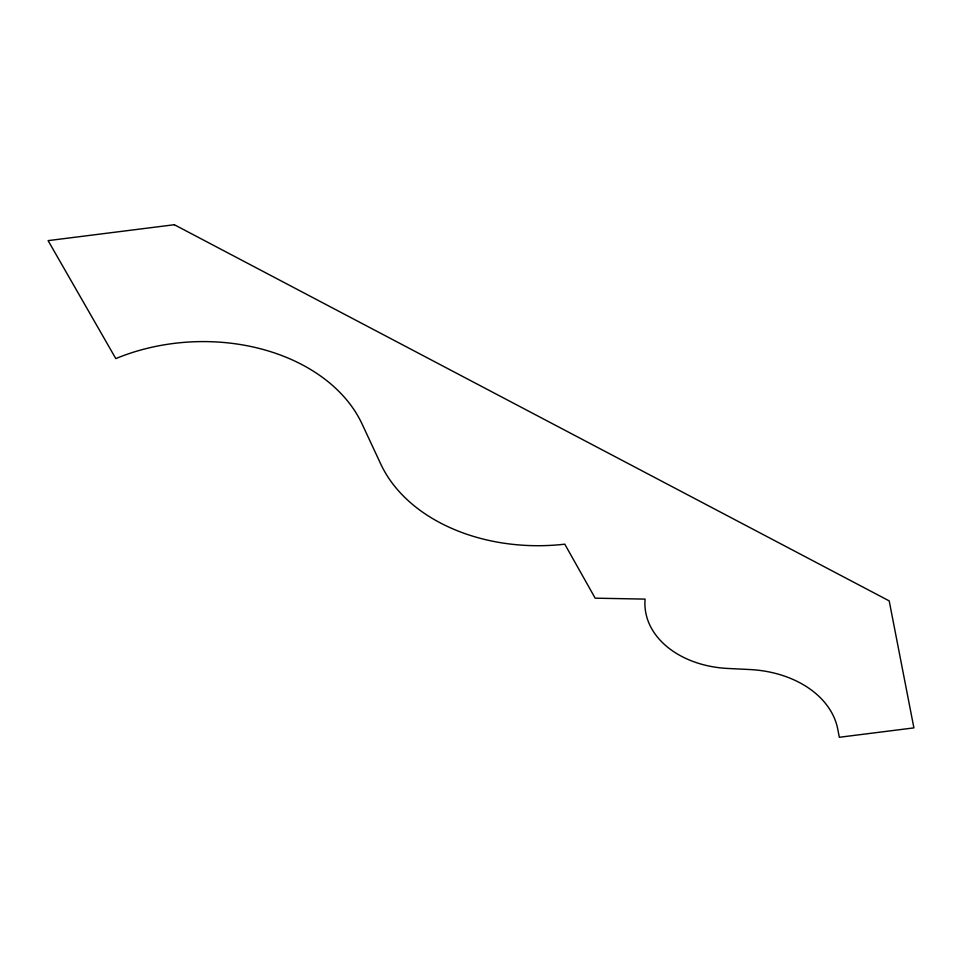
<?xml version="1.0" encoding="UTF-8"?>
<svg xmlns="http://www.w3.org/2000/svg" width="962" height="962" viewBox="0 0 962 962"><rect width="100%" height="100%" fill="white"/><g stroke="black" fill="none" stroke-linecap="round" stroke-linejoin="round"><path stroke-width="1.44" d="M174.338 224.723L48.1 240.632L115.813 358.598A173.388 126.395 -2.8 0 1 362.073 423.977L380.832 464.177A171.585 125.084 -2.8 0 0 564.778 544.179L595.177 598.172L645.105 599.11A92.063 67.112 -2.8 0 0 727.849 668.458L749.807 669.54A98.701 71.946 -2.8 0 1 837.866 729.737L839.333 737.277L913.9 727.885L889.201 600.889L174.338 224.723"/></g></svg>
